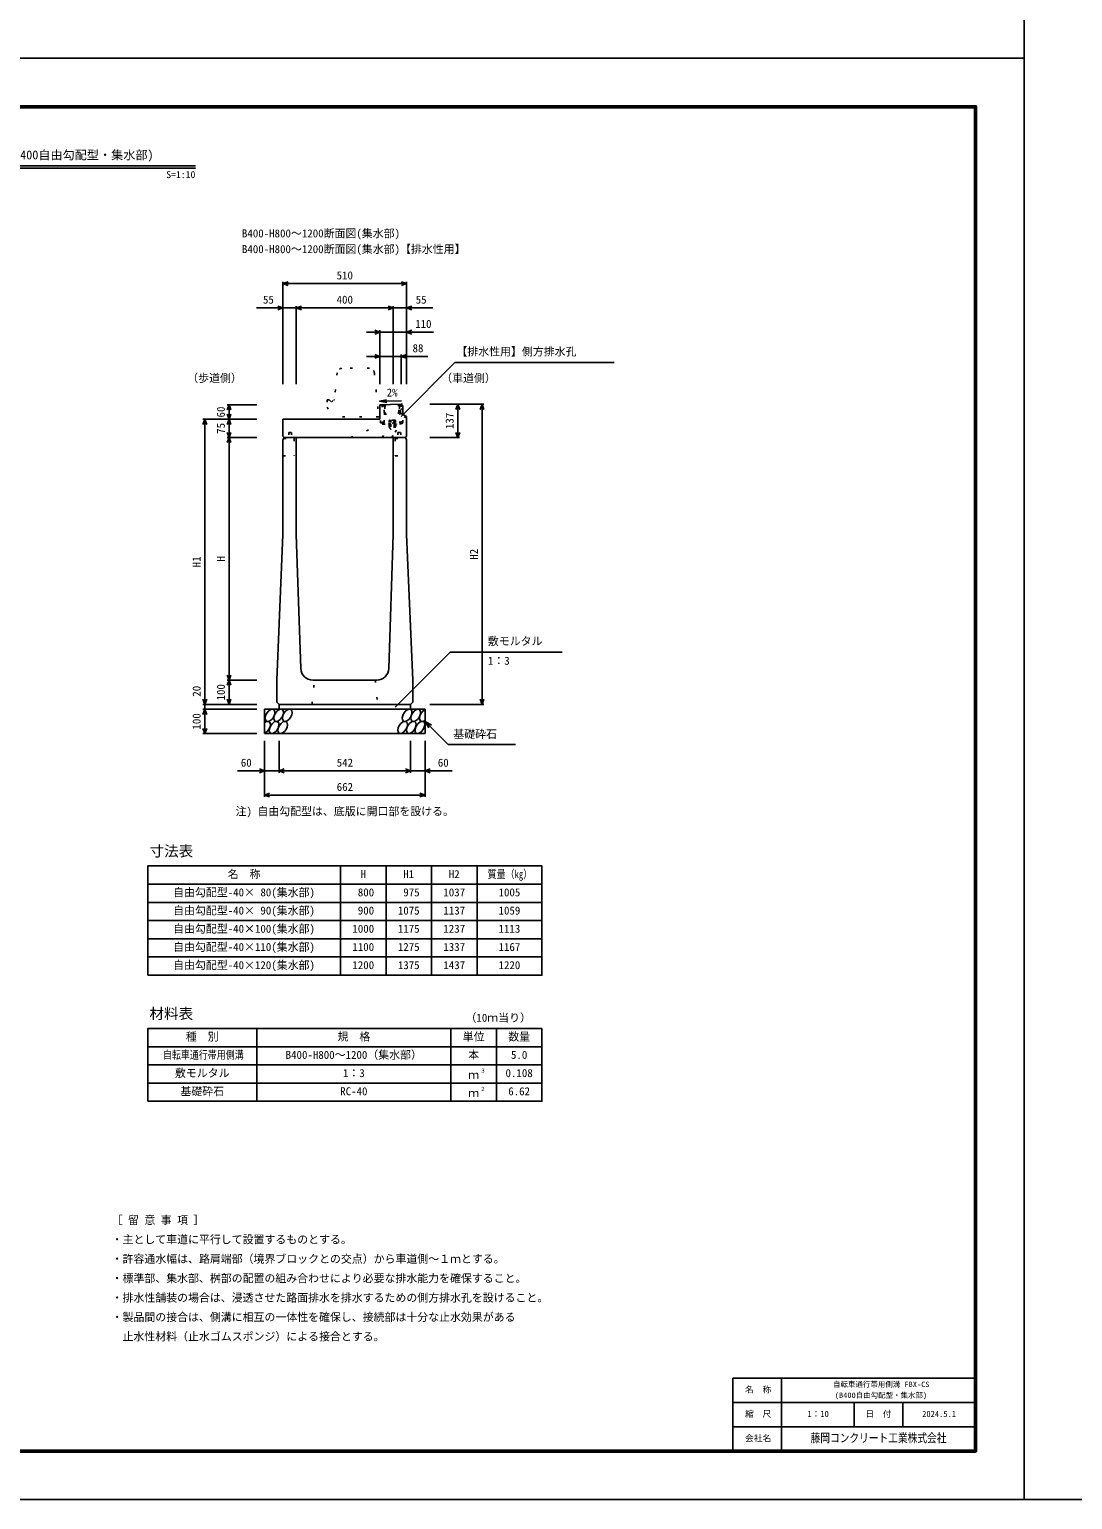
# Model space of a CAD drawing. Units: millimetres, scale not verified. Extents: x -12600 to 12600, y -5940 to 5940.
# Drawn here: x -8300 to -4000, y -5940 to 119 of the extents above; entities that cross this region are included whole.
import ezdxf
from ezdxf.enums import TextEntityAlignment as Align

# ---------------------------------------------------------------- set-up
doc = ezdxf.new("R2010")
doc.units = ezdxf.units.MM
doc.header["$LTSCALE"] = 40
doc.linetypes.add('DOTTED', pattern=[1.75, 0.25, -1.5])
for name, color, linetype, lineweight in [('0-0_DIM', 7, 'Continuous', 25), ('0-1_Defpoints', 5, 'Continuous', 25), ('0-2_HATCH', 6, 'Continuous', 25), ('0-3_HYO', 3, 'Continuous', 25), ('0-4_HYO2', 4, 'Continuous', 25), ('0-5_OUTLINE', 3, 'Continuous', 25), ('0-6_OUTLINE2', 4, 'DOTTED', 25), ('0-7_TXT', 7, 'Continuous', 25), ('0-8_WAKU', 3, 'Continuous', 25), ('0-9_WAKU-LINE', 7, 'Continuous', 25)]:
    doc.layers.add(name, color=color, linetype=linetype, lineweight=lineweight)
doc.layers.add('0-A_WAKU-TXT', color=7, linetype='Continuous')
doc.styles.add('ＭＳ ゴシック', font='')
doc.styles.get('ＭＳ ゴシック').set_extended_font_data('MS Gothic')

msp = doc.modelspace()

# ---------------------------------------------------------------- linework, layer by layer
at = {"layer": '0-0_DIM'}
for p, q in [((-7255, -921.3), (-7255, -1342.94)), ((-6745, -928.8), (-7255, -928.8)), ((-6745, -921.3), (-6745, -1342.94)), ((-7363.38, -1028.8), (-7255, -1028.8)), ((-7200, -1028.8), (-7255, -1028.8)), ((-7200, -1021.3), (-7200, -1342.94)), ((-7200, -1028.8), (-6800, -1028.8)), ((-6800, -1021.3), (-6800, -1342.94)), ((-6800, -1028.8), (-6745, -1028.8)), ((-6636.62, -1028.8), (-6745, -1028.8)), ((-6910, -1128.8), (-6855, -1128.8)), ((-6855, -1121.3), (-6855, -1342.94)), ((-6745, -1128.8), (-6855, -1128.8)), ((-6745, -1128.8), (-6635, -1128.8)), ((-6910, -1228.8), (-6855, -1228.8)), ((-6767, -1228.8), (-6855, -1228.8)), ((-6768.17, -1476.24), (-6546.03, -1254.1)), ((-6767, -1221.3), (-6767, -1342.94)), ((-6767, -1228.8), (-6657, -1228.8)), ((-6546.03, -1254.1), (-5890.13, -1254.1)), ((-7484.5, -1427.94), (-7362, -1427.94)), ((-7477, -1427.94), (-7477, -1487.94)), ((-6426.5, -1425.94), (-6649, -1425.94)), ((-6534, -1425.94), (-6534, -1562.94)), ((-6434, -1425.94), (-6434, -2662.94)), ((-7584.5, -1487.94), (-7362, -1487.94)), ((-7577, -1487.94), (-7577, -2662.94)), ((-7477, -1562.94), (-7477, -1487.94)), ((-7484.5, -1562.94), (-7362, -1562.94)), ((-7477, -1562.94), (-7477, -2562.94)), ((-6526.5, -1562.94), (-6649, -1562.94)), ((-6791.89, -2673.75), (-6565.66, -2447.52)), ((-6565.66, -2447.52), (-6104.19, -2447.52)), ((-7484.5, -2562.94), (-7362, -2562.94)), ((-7477, -2562.94), (-7477, -2662.94)), ((-7584.5, -2662.94), (-7362, -2662.94)), ((-7577, -2662.94), (-7577, -2682.94)), ((-6426.5, -2662.94), (-6649, -2662.94)), ((-7584.5, -2682.94), (-7362, -2682.94)), ((-7577, -2682.94), (-7577, -2782.94)), ((-7584.5, -2782.94), (-7362, -2782.94)), ((-6669, -2732.94), (-6573.24, -2828.7)), ((-6669, -2732.94), (-6643.02, -2747.94)), ((-6669, -2732.94), (-6654, -2758.92)), ((-7331, -3044.31), (-7331, -2812.94)), ((-7271, -2944.31), (-7271, -2812.94)), ((-6729, -2944.31), (-6729, -2812.94)), ((-6669, -3044.31), (-6669, -2812.94)), ((-6573.24, -2828.7), (-6295.69, -2828.7)), ((-7331, -2936.81), (-7442.79, -2936.81)), ((-7331, -2936.81), (-7271, -2936.81)), ((-7271, -2936.81), (-6729, -2936.81)), ((-6669, -2936.81), (-6729, -2936.81)), ((-6669, -2936.81), (-6557.21, -2936.81)), ((-7331, -3036.81), (-6669, -3036.81))]:
    msp.add_line(p, q, dxfattribs=at)
for points in [[(-7233.86, -936.5), (-7255, -928.8), (-7233.86, -921.11)], [(-6766.14, -921.11), (-6745, -928.8), (-6766.14, -936.5)], [(-7276.14, -1021.11), (-7255, -1028.8), (-7276.14, -1036.5)], [(-7178.86, -1036.5), (-7200, -1028.8), (-7178.86, -1021.11)], [(-6821.14, -1021.11), (-6800, -1028.8), (-6821.14, -1036.5)], [(-6723.86, -1021.11), (-6745, -1028.8), (-6723.86, -1036.5)], [(-6876.14, -1121.11), (-6855, -1128.8), (-6876.14, -1136.5)], [(-6723.86, -1121.11), (-6745, -1128.8), (-6723.86, -1136.5)], [(-6876.14, -1221.11), (-6855, -1228.8), (-6876.14, -1236.5)], [(-6745.86, -1221.11), (-6767, -1228.8), (-6745.86, -1236.5)], [(-7484.7, -1449.09), (-7477, -1427.94), (-7469.3, -1449.09)], [(-6541.7, -1447.09), (-6534, -1425.94), (-6526.3, -1447.09)], [(-6441.7, -1447.09), (-6434, -1425.94), (-6426.3, -1447.09)], [(-7569.3, -1509.09), (-7577, -1487.94), (-7584.7, -1509.09)], [(-7469.3, -1466.8), (-7477, -1487.94), (-7484.7, -1466.8)], [(-7484.7, -1509.09), (-7477, -1487.94), (-7469.3, -1509.09)], [(-7484.7, -1541.8), (-7477, -1562.94), (-7469.3, -1541.8)], [(-7484.7, -1584.09), (-7477, -1562.94), (-7469.3, -1584.09)], [(-6541.7, -1541.8), (-6534, -1562.94), (-6526.3, -1541.8)], [(-7469.3, -2541.8), (-7477, -2562.94), (-7484.7, -2541.8)], [(-7484.7, -2584.09), (-7477, -2562.94), (-7469.3, -2584.09)], [(-7569.3, -2641.8), (-7577, -2662.94), (-7584.7, -2641.8)], [(-7469.3, -2641.8), (-7477, -2662.94), (-7484.7, -2641.8)], [(-6441.7, -2641.8), (-6434, -2662.94), (-6426.3, -2641.8)], [(-7569.3, -2704.09), (-7577, -2682.94), (-7584.7, -2704.09)], [(-7569.3, -2761.8), (-7577, -2782.94), (-7584.7, -2761.8)], [(-7352.14, -2929.11), (-7331, -2936.81), (-7352.14, -2944.5)], [(-7249.86, -2944.5), (-7271, -2936.81), (-7249.86, -2929.11)], [(-6750.14, -2929.11), (-6729, -2936.81), (-6750.14, -2944.5)], [(-6647.86, -2929.11), (-6669, -2936.81), (-6647.86, -2944.5)], [(-7309.86, -3044.5), (-7331, -3036.81), (-7309.86, -3029.11)], [(-6690.14, -3029.11), (-6669, -3036.81), (-6690.14, -3044.5)]]:
    msp.add_lwpolyline(points, dxfattribs=at)
at = {"layer": '0-1_Defpoints'}
for points in [[(-4200, -5940), (12600, -5940), (12600, 5940), (-4200, 5940)], [(-12600, -5940), (-4200, -5940), (-4200, 0), (-12600, 0)]]:
    msp.add_lwpolyline(points, close=True, dxfattribs=at)
at = {"layer": '0-2_HATCH', "linetype": 'DOTTED'}
for p, q in [((-6766.07, -1506.12), (-6767.72, -1426.14)), ((-6844.16, -1502.73), (-6853.16, -1502.91)), ((-6766.2, -1500.12), (-6844.18, -1501.73)), ((-6837.68, -1501.6), (-6838.54, -1459.6)), ((-6838.4, -1466.6), (-6773.41, -1465.27)), ((-6820.06, -1507.23), (-6787.07, -1506.56)), ((-6817.13, -1521.18), (-6817.39, -1508.68)), ((-6814.5, -1491.74), (-6816.96, -1493.67)), ((-6816.81, -1501.17), (-6816.96, -1493.67)), ((-6790.57, -1500.63), (-6816.81, -1501.17)), ((-6816.57, -1493.32), (-6814.5, -1491.74)), ((-6793.26, -1491.3), (-6814.5, -1491.74)), ((-6810.56, -1501.04), (-6810.72, -1493.54)), ((-6810.46, -1508.54), (-6810.2, -1521.03)), ((-6796.81, -1500.75), (-6796.97, -1493.26)), ((-6796.61, -1508.25), (-6796.35, -1520.75)), ((-6791.13, -1492.79), (-6793.26, -1491.3)), ((-6790.57, -1500.63), (-6790.72, -1493.13)), ((-6789.68, -1508.11), (-6789.42, -1520.61)), ((-6787.07, -1506.56), (-6787.04, -1508.06)), ((-6773.56, -1458.27), (-6772.69, -1500.26)), ((-6766.18, -1501.12), (-6760.18, -1501)), ((-6760.18, -1501), (-6760.86, -1467.76)), ((-6789.42, -1520.61), (-6817.13, -1521.18))]:
    msp.add_line(p, q, dxfattribs=at)
at = {"layer": '0-2_HATCH'}
msp.add_line((-6761.4, -1441.39), (-6760.86, -1467.76), dxfattribs=at)
at = {"layer": '0-2_HATCH', "linetype": 'DOTTED'}
for points in [[(-6853.16, -1502.91), (-6854.7, -1427.93), (-6845.7, -1427.74)], [(-6845.7, -1427.74), (-6844.06, -1507.73), (-6766.07, -1506.12)], [(-6838.54, -1459.6), (-6837.54, -1459.58), (-6838.04, -1435.59), (-6839.04, -1435.61), (-6839.18, -1428.61), (-6774.2, -1427.27)], [(-6834.18, -1428.51), (-6834.04, -1435.51), (-6835.04, -1435.53), (-6834.55, -1459.52), (-6833.55, -1459.5), (-6833.4, -1466.5)], [(-6778.41, -1465.37), (-6778.56, -1458.37), (-6777.56, -1458.35), (-6778.05, -1434.35), (-6779.05, -1434.38), (-6779.19, -1427.38)], [(-6774.2, -1427.27), (-6774.05, -1434.27), (-6775.05, -1434.29), (-6774.56, -1458.29), (-6773.56, -1458.27)], [(-6761.4, -1441.39), (-6761.72, -1426.02), (-6767.72, -1426.14)], [(-6787.04, -1508.06), (-6820.03, -1508.73), (-6820.06, -1507.23)]]:
    msp.add_lwpolyline(points, dxfattribs=at)
for centre, radius, start, end in [((-6813.77, -1496.88), 4.53, 47.57461, 134.78335), ((-6803.47, -1511.68), 19.53, 70.56972, 111.78823), ((-6793.78, -1496.47), 4.53, 47.57461, 134.78335), ((-6803.28, -1520.89), 11, 181.1783, 1.1783)]:
    msp.add_arc(centre, radius, start, end, dxfattribs=at)
at = {"layer": '0-2_HATCH'}
for centre in [(-7308.11, -2707.94), (-7272.63, -2707.94), (-7237.16, -2707.94), (-6742.95, -2707.94), (-6707.48, -2707.94), (-7291.23, -2757.94), (-7255.75, -2757.94), (-6761.55, -2757.94), (-6726.07, -2757.94), (-6690.59, -2757.94)]:
    msp.add_ellipse(centre, major_axis=(14.54, 23.54), ratio=0.5792, dxfattribs=at)
for centre, start_param, end_param in [((-6672, -2707.94), 0.6666252, 4.1103269), ((-7326.7, -2757.94), 3.7419964, 7.318141)]:
    msp.add_ellipse(centre, major_axis=(14.54, 23.54), ratio=0.5792, start_param=start_param, end_param=end_param, dxfattribs=at)
at = {"layer": '0-3_HYO'}
for p, q in [((-7017.5, -3328.87), (-7017.5, -3778.87)), ((-6830, -3328.87), (-6830, -3778.87)), ((-6642.5, -3328.87), (-6642.5, -3778.87)), ((-6455, -3328.87), (-6455, -3778.87)), ((-7812.5, -3403.87), (-6187.5, -3403.87)), ((-7362.5, -3998.65), (-7362.5, -4298.65)), ((-6562.5, -3998.65), (-6562.5, -4298.65)), ((-6375, -3998.65), (-6375, -4298.65)), ((-7812.5, -4073.65), (-6187.5, -4073.65))]:
    msp.add_line(p, q, dxfattribs=at)
for points in [[(-7812.5, -3778.87), (-6187.5, -3778.87), (-6187.5, -3328.87), (-7812.5, -3328.87)], [(-7812.5, -4298.65), (-6187.5, -4298.65), (-6187.5, -3998.65), (-7812.5, -3998.65)]]:
    msp.add_lwpolyline(points, close=True, dxfattribs=at)
at = {"layer": '0-4_HYO2'}
for p, q in [((-7812.5, -3478.87), (-6187.5, -3478.87)), ((-7812.5, -3553.87), (-6187.5, -3553.87)), ((-7812.5, -3628.87), (-6187.5, -3628.87)), ((-7812.5, -3703.87), (-6187.5, -3703.87)), ((-7812.5, -4148.65), (-6187.5, -4148.65)), ((-7812.5, -4223.65), (-6187.5, -4223.65))]:
    msp.add_line(p, q, dxfattribs=at)
at = {"layer": '0-5_OUTLINE', "linetype": 'DOTTED'}
for p, q in [((-7031.81, -1295.99), (-7043, -1407.94)), ((-6898.1, -1277.94), (-7011.9, -1277.94)), ((-6878.2, -1295.95), (-6860, -1477.94)), ((-7073, -1407.94), (-7073, -1437.94)), ((-7073, -1407.94), (-7065, -1407.94)), ((-7073, -1437.94), (-7050, -1477.94)), ((-6860, -1477.94), (-7050, -1477.94))]:
    msp.add_line(p, q, dxfattribs=at)
at = {"layer": '0-5_OUTLINE'}
for p, q in [((-6855, -1427.94), (-6767, -1426.13)), ((-6855, -1487.94), (-6855, -1427.94)), ((-6767, -1426.13), (-6761, -1432)), ((-6761, -1432), (-6761, -1440.94)), ((-6745, -1476), (-6770, -1463)), ((-6745, -1476), (-6745, -1557.94)), ((-7255, -1557.94), (-7250, -1562.94)), ((-7255, -1572.94), (-7250, -1562.94)), ((-7255, -1962.94), (-7255, -1572.94)), ((-7250, -1562.94), (-6750, -1562.94)), ((-7200, -1562.94), (-7200, -1962.94)), ((-6800, -1562.94), (-6800, -1962.94)), ((-6750, -1562.94), (-6745, -1557.94)), ((-6745, -1572.94), (-6750, -1562.94)), ((-6745, -1962.94), (-6745, -1572.94)), ((-7255, -1962.94), (-7280, -2562.94)), ((-7200, -1962.94), (-7181.61, -2514.61)), ((-6800, -1962.94), (-6818.39, -2514.61)), ((-6745, -1962.94), (-6720, -2562.94)), ((-7280, -2653.94), (-7280, -2562.94)), ((-7131.64, -2562.94), (-6868.36, -2562.94)), ((-6720, -2653.94), (-6720, -2562.94)), ((-7271, -2662.94), (-7280, -2653.94)), ((-7271, -2662.94), (-7271, -2682.94)), ((-6729, -2662.94), (-6729, -2682.94)), ((-7331, -2682.94), (-6669, -2682.94)), ((-7331, -2782.94), (-7331, -2682.94)), ((-6669, -2782.94), (-6669, -2682.94)), ((-7331, -2782.94), (-6669, -2782.94))]:
    msp.add_line(p, q, dxfattribs=at)
at = {"layer": '0-5_OUTLINE', "linetype": 'DOTTED'}
msp.add_lwpolyline([(-7065, -1407.94), (-7055, -1417.94), (-7045, -1407.94), (-7043, -1407.94)], dxfattribs=at)
at = {"layer": '0-5_OUTLINE'}
for points in [[(-6761, -1440.94), (-6770, -1450.94), (-6770, -1463)], [(-7255, -1557.94), (-7255, -1487.94), (-6855, -1487.94)], [(-7271, -2662.94), (-6729, -2662.94), (-6720, -2653.94)]]:
    msp.add_lwpolyline(points, dxfattribs=at)
at = {"layer": '0-5_OUTLINE', "linetype": 'DOTTED'}
for centre, start, end in [((-7011.9, -1297.94), 90, 174.40835), ((-6898.1, -1297.94), 4.08463, 90)]:
    msp.add_arc(centre, 20, start, end, dxfattribs=at)
at = {"layer": '0-5_OUTLINE'}
for centre, start, end in [((-7131.64, -2512.94), 181.90915, 270), ((-6868.36, -2512.94), 270, 358.09085)]:
    msp.add_arc(centre, 50, start, end, dxfattribs=at)
at = {"layer": '0-6_OUTLINE2'}
for p, q in [((-6975.43, -1562.94), (-6844.06, -1507.73)), ((-6846.21, -1562.94), (-6770, -1463)), ((-6807.2, -1562.94), (-6760.19, -1501)), ((-6748.67, -1474.1), (-6805.81, -1562.94)), ((-7252.25, -1567.44), (-7208, -1567.44)), ((-7231, -1542.44), (-7219, -1542.44)), ((-7231, -1542.44), (-7231, -1567.44)), ((-7219, -1542.44), (-7219, -1567.44)), ((-7208, -1567.44), (-7208, -1637.94)), ((-6792, -1567.44), (-6792, -1637.94)), ((-6792, -1567.44), (-6747.75, -1567.44)), ((-6781, -1542.44), (-6769, -1542.44)), ((-6781, -1542.44), (-6781, -1567.44)), ((-6769, -1542.44), (-6769, -1567.44)), ((-7255, -1637.94), (-7208, -1637.94)), ((-6792, -1637.94), (-6745, -1637.94)), ((-7135, -2662.94), (-7125, -2562.94)), ((-6875, -2562.94), (-6865, -2662.94))]:
    msp.add_line(p, q, dxfattribs=at)
at = {"layer": '0-7_TXT'}
for p, q in [((-9184.18, -442.8), (-7615.82, -442.8)), ((-9184.18, -452.4), (-7615.82, -452.4)), ((-6856.83, -1413.5), (-6827.19, -1418.15))]:
    msp.add_line(p, q, dxfattribs=at)
msp.add_lwpolyline([(-6766.41, -1411.78), (-6856.83, -1413.5), (-6827.39, -1407.73)], dxfattribs=at)
at = {"layer": '0-8_WAKU'}
for p, q in [((-5400, -5440), (-4400, -5440)), ((-5400, -5740), (-5400, -5440))]:
    msp.add_line(p, q, dxfattribs=at)
at = {"layer": '0-8_WAKU', "lineweight": 50}
msp.add_lwpolyline([(-12400, -5740), (-4400, -5740), (-4400, -200), (-12400, -200)], close=True, dxfattribs=at)
at = {"layer": '0-9_WAKU-LINE'}
for p, q in [((-5200, -5740), (-5200, -5440)), ((-5400, -5540), (-4400, -5540)), ((-4900, -5640), (-4900, -5540)), ((-4700, -5640), (-4700, -5540)), ((-5400, -5640), (-4400, -5640))]:
    msp.add_line(p, q, dxfattribs=at)

# ---------------------------------------------------------------- texts
at = {"layer": '0-0_DIM', "style": 'ＭＳ ゴシック'}
for s, p in [('510', (-7033.75, -921.3)), ('55', (-7337.34, -1021.3)), ('400', (-7033.75, -1021.3)), ('55', (-6707.66, -1021.3)), ('110', (-6709.93, -1121.3)), ('88', (-6720.68, -1221.3)), ('【排水性用】側方排水孔', (-6539.84, -1235.36)), ('（歩道側）', (-7649.39, -1344.65)), ('（車道側）', (-6602.57, -1344.65)), ('敷モルタル', (-6410.06, -2428.78)), ('1：3', (-6410.06, -2509.47)), ('基礎砕石', (-6552.68, -2811.53)), ('60', (-7428.5, -2929.31)), ('542', (-7033.22, -2929.31)), ('60', (-6616.5, -2929.31)), ('662', (-7033.22, -3029.31))]:
    msp.add_text(s, height=32.99, dxfattribs=at).set_placement(p, align=Align.BOTTOM_LEFT)
for s, p in [('60', (-7484.5, -1480.44)), ('75', (-7484.5, -1547.94)), ('137', (-6541.5, -1528.19)), ('H1', (-7584.5, -2097.94)), ('H', (-7484.5, -2074.19)), ('H2', (-6441.5, -2066.94)), ('20', (-7584.5, -2631.13)), ('100', (-7484.5, -2646.69)), ('100', (-7584.5, -2766.69))]:
    msp.add_text(s, height=32.99, rotation=90, dxfattribs=at).set_placement(p, align=Align.BOTTOM_LEFT)
at = {"layer": '0-7_TXT', "style": 'ＭＳ ゴシック'}
for s, height, p in [('自転車通行帯用側溝 FBX-CS(B400自由勾配型・集水部)', 36.66, (-9012.5, -427.8)), ('S', 29.33, (-7735.82, -502.8)), ('=', 29.33, (-7715.82, -502.8)), ('1', 29.33, (-7695.82, -502.8)), (':', 29.33, (-7675.82, -502.8)), ('1', 29.33, (-7655.82, -502.8)), ('0', 29.33, (-7635.82, -502.8)), ('B400-H800～1200断面図(集水部)', 32.99, (-7423.96, -748.2)), ('B400-H800～1200断面図(集水部)【排水性用】', 32.99, (-7423.96, -813.07)), ('2%', 32.99, (-6827.26, -1404.17)), ('注) 自由勾配型は、底版に開口部を設ける。', 32.99, (-7450, -3130)), ('寸法表', 43.99, (-7805, -3302.62)), ('名\u3000称', 32.99, (-7482.5, -3388.87)), ('H', 32.99, (-6935, -3388.87)), ('H1', 32.99, (-6758.75, -3388.87)), ('H2', 32.99, (-6571.25, -3388.87)), ('自由勾配型-40× 80(集水部)', 32.99, (-7707.5, -3463.87)), (' 800', 32.99, (-6968.75, -3463.87)), (' 975', 32.99, (-6781.25, -3463.87)), ('1037', 32.99, (-6593.75, -3463.87)), ('1005', 32.99, (-6366.25, -3463.87)), ('自由勾配型-40× 90(集水部)', 32.99, (-7707.5, -3538.87)), (' 900', 32.99, (-6968.75, -3538.87)), ('1075', 32.99, (-6781.25, -3538.87)), ('1137', 32.99, (-6593.75, -3538.87)), ('1059', 32.99, (-6366.25, -3538.87)), ('自由勾配型-40×100(集水部)', 32.99, (-7707.5, -3613.87)), ('1000', 32.99, (-6968.75, -3613.87)), ('1175', 32.99, (-6781.25, -3613.87)), ('1237', 32.99, (-6593.75, -3613.87)), ('1113', 32.99, (-6366.25, -3613.87)), ('自由勾配型-40×110(集水部)', 32.99, (-7707.5, -3688.87)), ('1100', 32.99, (-6968.75, -3688.87)), ('1275', 32.99, (-6781.25, -3688.87)), ('1337', 32.99, (-6593.75, -3688.87)), ('1167', 32.99, (-6366.25, -3688.87)), ('自由勾配型-40×120(集水部)', 32.99, (-7707.5, -3763.87)), ('1200', 32.99, (-6968.75, -3763.87)), ('1375', 32.99, (-6781.25, -3763.87)), ('1437', 32.99, (-6593.75, -3763.87)), ('1220', 32.99, (-6366.25, -3763.87)), ('材料表', 43.99, (-7805, -3972.4)), ('（10ｍ当り）', 32.99, (-6502.5, -3980.65)), ('種\u3000別', 32.99, (-7655, -4058.65)), ('規\u3000格', 32.99, (-7030, -4058.65)), ('単位', 32.99, (-6513.75, -4058.65)), ('数量', 32.99, (-6326.25, -4058.65)), ('B400-H800～1200（集水部）', 32.99, (-7243.75, -4133.65)), ('本', 32.99, (-6491.25, -4133.65)), ('5.0', 32.99, (-6315, -4133.65)), ('敷モルタル', 32.99, (-7700, -4208.65)), ('1：3', 32.99, (-7007.5, -4208.65)), ('３', 16.5, (-6442.09, -4185.87)), ('0.108', 32.99, (-6337.5, -4208.65)), ('基礎砕石', 32.99, (-7677.5, -4283.65)), ('RC-40', 32.99, (-7018.75, -4283.65)), ('ｍ', 32.99, (-6491.25, -4216.15)), ('２', 16.5, (-6442.09, -4260.87)), ('6.62', 32.99, (-6326.25, -4283.65)), ('ｍ', 32.99, (-6491.25, -4291.15)), ('［ 留 意 事 項 ］', 32.99, (-7961.08, -4814.42)), ('・主として車道に平行して設置するものとする。', 32.99, (-7961.08, -4894.42)), ('・許容通水幅は、路肩端部（境界ブロックとの交点）から車道側～１ｍとする。', 32.99, (-7961.08, -4974.42)), ('・標準部、集水部、桝部の配置の組み合わせにより必要な排水能力を確保すること。', 32.99, (-7961.08, -5054.42)), ('・排水性舗装の場合は、浸透させた路面排水を排水するための側方排水孔を設けること。', 32.99, (-7961.08, -5134.42)), ('・製品間の接合は、側溝に相互の一体性を確保し、接続部は十分な止水効果がある', 32.99, (-7961.08, -5214.42)), ('\u3000止水性材料（止水ゴムスポンジ）による接合とする。', 32.99, (-7961.08, -5294.42))]:
    msp.add_text(s, height=height, dxfattribs=at).set_placement(p, align=Align.BOTTOM_LEFT)
at = {"layer": '0-7_TXT', "style": 'ＭＳ ゴシック', "width": 0.8}
for s, p in [('質量（kg）', (-6411.25, -3388.87)), ('自転車通行帯用側溝', (-7749.5, -4133.65))]:
    msp.add_text(s, height=32.99, dxfattribs=at).set_placement(p, align=Align.BOTTOM_LEFT)
at = {"layer": '0-A_WAKU-TXT', "style": 'ＭＳ ゴシック'}
for s, height, p in [('自転車通行帯用側溝 FBX-CS', 21.99, (-4987.5, -5482.5)), ('名\u3000称', 25.66, (-5350.05, -5507.5)), ('(B400自由勾配型・集水部)', 21.99, (-4980, -5527.5)), ('縮\u3000尺', 25.66, (-5350.05, -5607.5)), ('日\u3000付', 25.66, (-4854.05, -5607.5)), ('1：10', 25.66, (-5093.25, -5607.5)), ('2024.5.1', 25.66, (-4620, -5607.5)), ('会社名', 25.66, (-5350.05, -5707.5))]:
    msp.add_text(s, height=height, dxfattribs=at).set_placement(p, align=Align.BOTTOM_LEFT)
at = {"layer": '0-A_WAKU-TXT', "style": 'ＭＳ ゴシック', "width": 0.8}
msp.add_text('藤岡コンクリート工業株式会社', height=36.66, dxfattribs=at).set_placement((-5080, -5715), align=Align.BOTTOM_LEFT)

doc.saveas('drawing.dxf')
